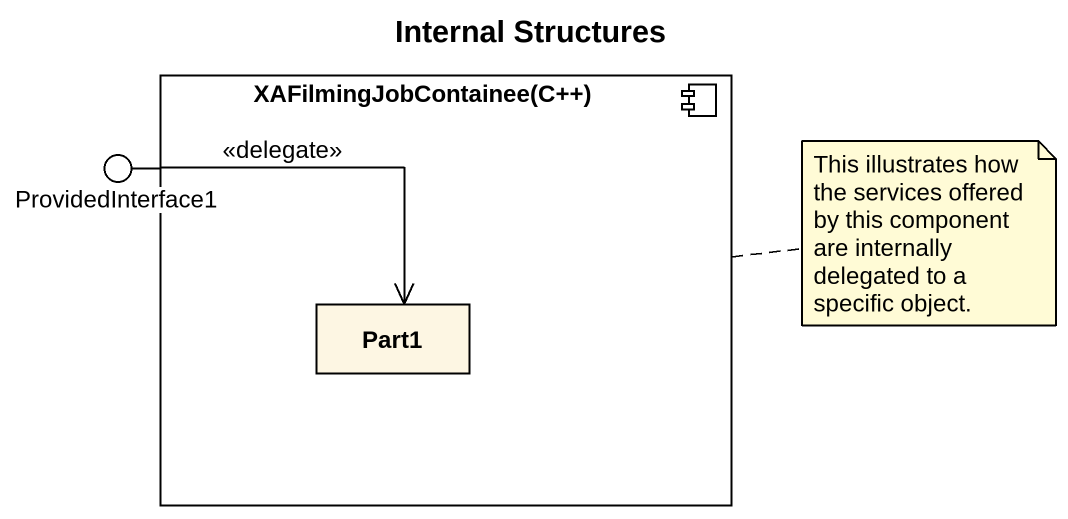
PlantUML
@startuml
title Internal Structures
component "XAFilmingJobContainee(C++)" as XAFilmingJobContainee_C {
  rectangle Part1
}
() ProvidedInterface1
XAFilmingJobContainee_C -left- ProvidedInterface1
ProvidedInterface1 --> Part1 : <<delegate>>
note right of XAFilmingJobContainee_C : This illustrates how the services offered by this component are internally delegated to a specific object.
@enduml
